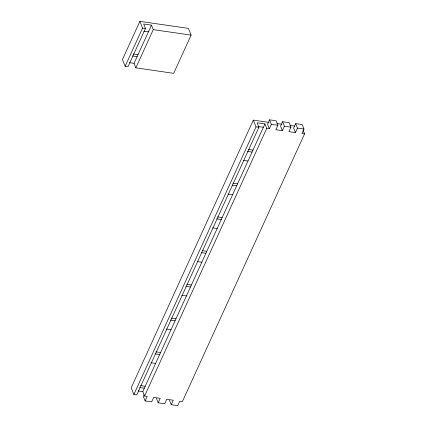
<?xml version="1.0" encoding="UTF-8"?>
<svg xmlns="http://www.w3.org/2000/svg" width="427" height="427" viewBox="0 0 427 427"><rect width="100%" height="100%" fill="white"/><g stroke="black" fill="none" stroke-linecap="round" stroke-linejoin="round"><path stroke-width="0.64" d="M139.885 21.35L122.448 59.556L125.143 66.292L128.015 66.708L145.447 28.502L143.653 24.013L151.478 25.145L153.277 29.639L135.839 67.845L173.672 73.327L191.104 35.126L188.408 28.385L139.885 21.35L142.581 28.086L125.143 66.292M135.839 67.845L134.046 63.351L151.478 25.145M269.069 122.41L253.328 120.126L131.18 387.785L133.875 394.521L136.741 394.938L258.895 127.278L257.097 122.789L264.927 123.921L266.72 128.415L144.572 396.075L147.182 396.453L145.143 400.921L151.665 401.866L153.704 397.398L160.226 398.343L158.187 402.81L164.71 403.761L166.749 399.288L173.271 400.238L171.232 404.705L177.755 405.65L179.794 401.183L182.404 401.561L304.552 133.902L303.079 130.224M133.875 394.521L256.024 126.862L253.328 120.126M144.572 396.075L142.773 391.58L264.927 123.921M144.107 394.756L143.344 396.432L145.143 400.921M304.552 133.902L301.942 133.523L303.981 129.05L302.188 124.561L295.665 123.616L297.459 128.105L295.42 132.573L288.898 131.628L290.936 127.161L289.143 122.672L282.621 121.722L284.414 126.216L282.375 130.683L275.853 129.739L277.892 125.271L276.098 120.777L269.576 119.832L267.532 124.3L269.33 128.794L266.72 128.415M269.33 128.794L271.369 124.326L269.576 119.832M282.621 121.722L280.576 126.195L282.375 130.683M295.665 123.616L293.621 128.084L295.42 132.573M142.581 28.086L145.447 28.502M153.277 29.639L191.104 35.126M143.856 31.187L148.42 31.849M133.373 53.994L137.964 54.661M132.535 55.985L137.104 56.647M129.477 62.689L134.046 63.351M276.936 123.547L281.526 124.214M290.056 125.453L294.646 126.114M271.369 124.326L277.892 125.271M284.414 126.216L290.936 127.161M297.459 128.105L303.981 129.05M258.18 126.515L263.395 127.273M256.024 126.862L258.895 127.278M248.349 149.418L252.939 150.085M247.511 151.414L252.079 152.076M243.433 160.349L248.002 161.011M232.95 183.156L237.54 183.818M232.117 185.147L236.681 185.809M228.039 194.088L232.603 194.749M217.556 216.889L222.147 217.556M216.719 218.886L221.287 219.547M212.641 227.821L217.204 228.482M202.158 250.628L206.748 251.295M201.325 252.624L205.889 253.286M197.247 261.559L201.811 262.221M186.764 284.366L191.355 285.028M185.926 286.357L190.49 287.019M181.849 295.297L186.412 295.959M171.366 318.099L175.956 318.766M170.533 320.095L175.097 320.757M166.45 329.03L171.019 329.697M155.967 351.837L160.563 352.505M155.134 353.834L159.698 354.495M151.057 362.769L155.62 363.43M140.574 385.576L145.164 386.243M139.736 387.572L144.305 388.234M138.209 390.918L142.773 391.58M169.434 400.211L171.232 404.705M156.389 398.322L158.187 402.81"/></g></svg>
